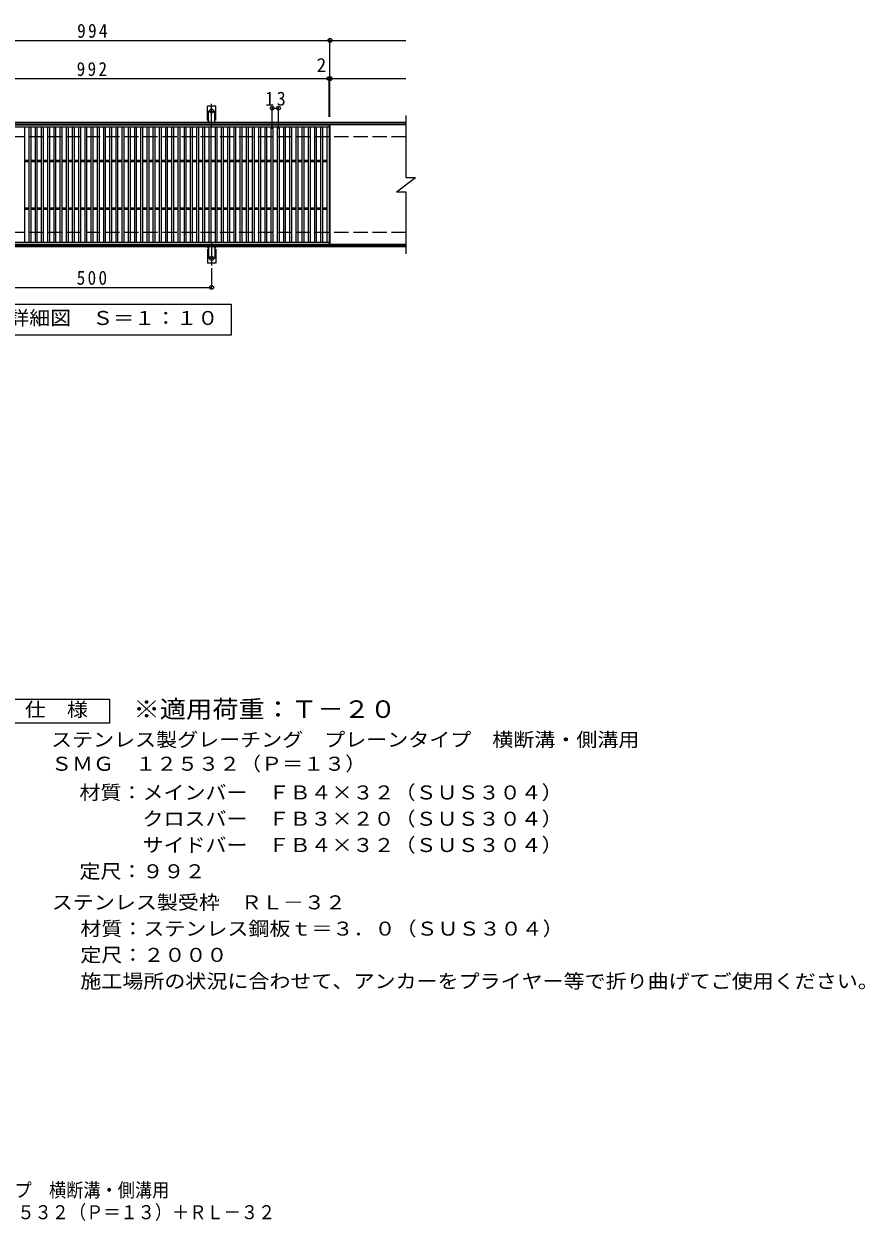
# Model space of a CAD drawing. Units: millimetres, scale not verified, with parts at other scales. Extents: x -1707 to 1611, y -1369 to 1137.
# Drawn here: x -151 to 1611, y -1369 to 1137 of the extents above; entities that cross this region are included whole.
import ezdxf
from ezdxf.enums import TextEntityAlignment as Align

# ---------------------------------------------------------------- set-up
doc = ezdxf.new("R2010")
doc.units = ezdxf.units.MM
doc.header["$LTSCALE"] = 10
doc.header["$PDMODE"] = 32
doc.header["$PDSIZE"] = 8
for name, pattern in [('CHAIN2', [12, 9, -1, 1, -1]), ('DASHED2', [3, 2, -1]), ('DASHED3', [4, 3, -1])]:
    doc.linetypes.add(name, pattern=pattern)
for name, color, linetype, lineweight in [('C-1', 2, 'Continuous', 9), ('C-2', 3, 'Continuous', 9), ('C-4', 7, 'Continuous', 9), ('C-5', 7, 'Continuous', 9), ('C-A', 3, 'Continuous', 9), ('D-5', 7, 'Continuous', 9)]:
    doc.layers.add(name, color=color, linetype=linetype, lineweight=lineweight)
doc.layers.add('F-5_F-5ﾚｲﾔ', color=2, linetype='Continuous')
doc.styles.add('ＭＳ ゴシック', font='')
doc.styles.get('ＭＳ ゴシック').set_extended_font_data('MS Gothic')

msp = doc.modelspace()

# ---------------------------------------------------------------- linework, layer by layer
at = {"layer": 'C-1'}
for p, q in [((649.11, 930.27), (-655.89, 930.27)), ((649.11, 927.27), (-655.89, 927.27)), ((649.11, 673.27), (-655.89, 673.27)), ((649.11, 670.27), (-655.89, 670.27))]:
    msp.add_line(p, q, dxfattribs=at)
at = {"layer": 'C-1', "linetype": 'DASHED3'}
for p, q in [((649.11, 900.27), (-655.89, 900.27)), ((649.11, 700.27), (-655.89, 700.27))]:
    msp.add_line(p, q, dxfattribs=at)
at = {"layer": 'C-2'}
for p, q in [((649.11, 945.27), (649.11, 815.27)), ((-503.89, 921.27), (488.11, 921.27)), ((-148.89, 679.27), (-148.89, 921.27)), ((-139.89, 679.27), (-139.89, 921.27)), ((-135.89, 679.27), (-135.89, 921.27)), ((-126.89, 679.27), (-126.89, 921.27)), ((-122.89, 679.27), (-122.89, 921.27)), ((-113.89, 679.27), (-113.89, 921.27)), ((-109.89, 679.27), (-109.89, 921.27)), ((-100.89, 679.27), (-100.89, 921.27)), ((-96.89, 679.27), (-96.89, 921.27)), ((-87.89, 679.27), (-87.89, 921.27)), ((-83.89, 679.27), (-83.89, 921.27)), ((-74.89, 679.27), (-74.89, 921.27)), ((-70.89, 679.27), (-70.89, 921.27)), ((-61.89, 679.27), (-61.89, 921.27)), ((-57.89, 679.27), (-57.89, 921.27)), ((-48.89, 679.27), (-48.89, 921.27)), ((-44.89, 679.27), (-44.89, 921.27)), ((-35.89, 679.27), (-35.89, 921.27)), ((-31.89, 679.27), (-31.89, 921.27)), ((-22.89, 679.27), (-22.89, 921.27)), ((-18.89, 679.27), (-18.89, 921.27)), ((-9.89, 679.27), (-9.89, 921.27)), ((-5.89, 679.27), (-5.89, 921.27)), ((3.11, 679.27), (3.11, 921.27)), ((7.11, 679.27), (7.11, 921.27)), ((16.11, 679.27), (16.11, 921.27)), ((20.11, 679.27), (20.11, 921.27)), ((29.11, 679.27), (29.11, 921.27)), ((33.11, 679.27), (33.11, 921.27)), ((42.11, 679.27), (42.11, 921.27)), ((46.11, 679.27), (46.11, 921.27)), ((55.11, 679.27), (55.11, 921.27)), ((59.11, 679.27), (59.11, 921.27)), ((68.11, 679.27), (68.11, 921.27)), ((72.11, 679.27), (72.11, 921.27)), ((81.11, 679.27), (81.11, 921.27)), ((85.11, 679.27), (85.11, 921.27)), ((94.11, 679.27), (94.11, 921.27)), ((98.11, 679.27), (98.11, 921.27)), ((107.11, 679.27), (107.11, 921.27)), ((111.11, 679.27), (111.11, 921.27)), ((120.11, 679.27), (120.11, 921.27)), ((124.11, 679.27), (124.11, 921.27)), ((133.11, 679.27), (133.11, 921.27)), ((137.11, 679.27), (137.11, 921.27)), ((146.11, 679.27), (146.11, 921.27)), ((150.11, 679.27), (150.11, 921.27)), ((159.11, 679.27), (159.11, 921.27)), ((163.11, 679.27), (163.11, 921.27)), ((172.11, 679.27), (172.11, 921.27)), ((176.11, 679.27), (176.11, 921.27)), ((185.11, 679.27), (185.11, 921.27)), ((189.11, 679.27), (189.11, 921.27)), ((198.11, 679.27), (198.11, 921.27)), ((202.11, 679.27), (202.11, 921.27)), ((211.11, 679.27), (211.11, 921.27)), ((215.11, 679.27), (215.11, 921.27)), ((224.11, 679.27), (224.11, 921.27)), ((228.11, 679.27), (228.11, 921.27)), ((237.11, 679.27), (237.11, 921.27)), ((241.11, 679.27), (241.11, 921.27)), ((250.11, 679.27), (250.11, 921.27)), ((254.11, 679.27), (254.11, 921.27)), ((263.11, 679.27), (263.11, 921.27)), ((267.11, 679.27), (267.11, 921.27)), ((276.11, 679.27), (276.11, 921.27)), ((280.11, 679.27), (280.11, 921.27)), ((289.11, 679.27), (289.11, 921.27)), ((293.11, 679.27), (293.11, 921.27)), ((302.11, 679.27), (302.11, 921.27)), ((306.11, 679.27), (306.11, 921.27)), ((315.11, 679.27), (315.11, 921.27)), ((319.11, 679.27), (319.11, 921.27)), ((328.11, 679.27), (328.11, 921.27)), ((332.11, 679.27), (332.11, 921.27)), ((341.11, 679.27), (341.11, 921.27)), ((345.11, 679.27), (345.11, 921.27)), ((354.11, 679.27), (354.11, 921.27)), ((358.11, 679.27), (358.11, 921.27)), ((367.11, 679.27), (367.11, 921.27)), ((371.11, 679.27), (371.11, 921.27)), ((380.11, 679.27), (380.11, 921.27)), ((384.11, 679.27), (384.11, 921.27)), ((393.11, 679.27), (393.11, 921.27)), ((397.11, 679.27), (397.11, 921.27)), ((406.11, 679.27), (406.11, 921.27)), ((410.11, 679.27), (410.11, 921.27)), ((419.11, 679.27), (419.11, 921.27)), ((423.11, 679.27), (423.11, 921.27)), ((432.11, 679.27), (432.11, 921.27)), ((436.11, 679.27), (436.11, 921.27)), ((445.11, 679.27), (445.11, 921.27)), ((449.11, 679.27), (449.11, 921.27)), ((458.11, 679.27), (458.11, 921.27)), ((462.11, 679.27), (462.11, 921.27)), ((471.11, 679.27), (471.11, 921.27)), ((475.11, 679.27), (475.11, 921.27)), ((484.11, 679.27), (484.11, 921.27)), ((488.11, 925.27), (488.11, 675.27)), ((490.11, 925.27), (490.11, 675.27)), ((649.11, 925.27), (490.11, 925.27)), ((-148.89, 851.77), (-139.89, 851.77)), ((-148.89, 848.77), (-139.89, 848.77)), ((-135.89, 851.77), (-126.89, 851.77)), ((-135.89, 848.77), (-126.89, 848.77)), ((-122.89, 851.77), (-113.89, 851.77)), ((-122.89, 848.77), (-113.89, 848.77)), ((-109.89, 851.77), (-100.89, 851.77)), ((-109.89, 848.77), (-100.89, 848.77)), ((-96.89, 851.77), (-87.89, 851.77)), ((-96.89, 848.77), (-87.89, 848.77)), ((-83.89, 851.77), (-74.89, 851.77)), ((-83.89, 848.77), (-74.89, 848.77)), ((-70.89, 851.77), (-61.89, 851.77)), ((-70.89, 848.77), (-61.89, 848.77)), ((-57.89, 851.77), (-48.89, 851.77)), ((-57.89, 848.77), (-48.89, 848.77)), ((-44.89, 851.77), (-35.89, 851.77)), ((-44.89, 848.77), (-35.89, 848.77)), ((-31.89, 851.77), (-22.89, 851.77)), ((-31.89, 848.77), (-22.89, 848.77)), ((-18.89, 851.77), (-9.89, 851.77)), ((-18.89, 848.77), (-9.89, 848.77)), ((-5.89, 851.77), (3.11, 851.77)), ((-5.89, 848.77), (3.11, 848.77)), ((7.11, 851.77), (16.11, 851.77)), ((7.11, 848.77), (16.11, 848.77)), ((20.11, 851.77), (29.11, 851.77)), ((20.11, 848.77), (29.11, 848.77)), ((33.11, 851.77), (42.11, 851.77)), ((33.11, 848.77), (42.11, 848.77)), ((46.11, 851.77), (55.11, 851.77)), ((46.11, 848.77), (55.11, 848.77)), ((59.11, 851.77), (68.11, 851.77)), ((59.11, 848.77), (68.11, 848.77)), ((72.11, 851.77), (81.11, 851.77)), ((72.11, 848.77), (81.11, 848.77)), ((85.11, 851.77), (94.11, 851.77)), ((85.11, 848.77), (94.11, 848.77)), ((98.11, 851.77), (107.11, 851.77)), ((98.11, 848.77), (107.11, 848.77)), ((111.11, 851.77), (120.11, 851.77)), ((111.11, 848.77), (120.11, 848.77)), ((124.11, 851.77), (133.11, 851.77)), ((124.11, 848.77), (133.11, 848.77)), ((137.11, 851.77), (146.11, 851.77)), ((137.11, 848.77), (146.11, 848.77)), ((150.11, 851.77), (159.11, 851.77)), ((150.11, 848.77), (159.11, 848.77)), ((163.11, 851.77), (172.11, 851.77)), ((163.11, 848.77), (172.11, 848.77)), ((176.11, 851.77), (185.11, 851.77)), ((176.11, 848.77), (185.11, 848.77)), ((189.11, 851.77), (198.11, 851.77)), ((189.11, 848.77), (198.11, 848.77)), ((202.11, 851.77), (211.11, 851.77)), ((202.11, 848.77), (211.11, 848.77)), ((215.11, 851.77), (224.11, 851.77)), ((215.11, 848.77), (224.11, 848.77)), ((228.11, 851.77), (237.11, 851.77)), ((228.11, 848.77), (237.11, 848.77)), ((241.11, 851.77), (250.11, 851.77)), ((241.11, 848.77), (250.11, 848.77)), ((254.11, 851.77), (263.11, 851.77)), ((254.11, 848.77), (263.11, 848.77)), ((267.11, 851.77), (276.11, 851.77)), ((267.11, 848.77), (276.11, 848.77)), ((280.11, 851.77), (289.11, 851.77)), ((280.11, 848.77), (289.11, 848.77)), ((293.11, 851.77), (302.11, 851.77)), ((293.11, 848.77), (302.11, 848.77)), ((306.11, 851.77), (315.11, 851.77)), ((306.11, 848.77), (315.11, 848.77)), ((319.11, 851.77), (328.11, 851.77)), ((319.11, 848.77), (328.11, 848.77)), ((332.11, 851.77), (341.11, 851.77)), ((332.11, 848.77), (341.11, 848.77)), ((345.11, 851.77), (354.11, 851.77)), ((345.11, 848.77), (354.11, 848.77)), ((358.11, 851.77), (367.11, 851.77)), ((358.11, 848.77), (367.11, 848.77)), ((371.11, 851.77), (380.11, 851.77)), ((371.11, 848.77), (380.11, 848.77)), ((384.11, 851.77), (393.11, 851.77)), ((384.11, 848.77), (393.11, 848.77)), ((397.11, 851.77), (406.11, 851.77)), ((397.11, 848.77), (406.11, 848.77)), ((410.11, 851.77), (419.11, 851.77)), ((410.11, 848.77), (419.11, 848.77)), ((423.11, 851.77), (432.11, 851.77)), ((423.11, 848.77), (432.11, 848.77)), ((436.11, 851.77), (445.11, 851.77)), ((436.11, 848.77), (445.11, 848.77)), ((449.11, 851.77), (458.11, 851.77)), ((449.11, 848.77), (458.11, 848.77)), ((462.11, 851.77), (471.11, 851.77)), ((462.11, 848.77), (471.11, 848.77)), ((475.11, 851.77), (484.11, 851.77)), ((475.11, 848.77), (484.11, 848.77)), ((629.11, 785.27), (669.11, 815.27)), ((649.11, 815.27), (669.11, 815.27)), ((629.11, 785.27), (649.11, 785.27)), ((649.11, 785.27), (649.11, 655.27)), ((-148.89, 751.77), (-139.89, 751.77)), ((-135.89, 751.77), (-126.89, 751.77)), ((-122.89, 751.77), (-113.89, 751.77)), ((-109.89, 751.77), (-100.89, 751.77)), ((-96.89, 751.77), (-87.89, 751.77)), ((-83.89, 751.77), (-74.89, 751.77)), ((-70.89, 751.77), (-61.89, 751.77)), ((-57.89, 751.77), (-48.89, 751.77)), ((-44.89, 751.77), (-35.89, 751.77)), ((-31.89, 751.77), (-22.89, 751.77)), ((-18.89, 751.77), (-9.89, 751.77)), ((-5.89, 751.77), (3.11, 751.77)), ((7.11, 751.77), (16.11, 751.77)), ((20.11, 751.77), (29.11, 751.77)), ((33.11, 751.77), (42.11, 751.77)), ((46.11, 751.77), (55.11, 751.77)), ((59.11, 751.77), (68.11, 751.77)), ((72.11, 751.77), (81.11, 751.77)), ((85.11, 751.77), (94.11, 751.77)), ((98.11, 751.77), (107.11, 751.77)), ((111.11, 751.77), (120.11, 751.77)), ((124.11, 751.77), (133.11, 751.77)), ((137.11, 751.77), (146.11, 751.77)), ((150.11, 751.77), (159.11, 751.77)), ((163.11, 751.77), (172.11, 751.77)), ((176.11, 751.77), (185.11, 751.77)), ((189.11, 751.77), (198.11, 751.77)), ((202.11, 751.77), (211.11, 751.77)), ((215.11, 751.77), (224.11, 751.77)), ((228.11, 751.77), (237.11, 751.77)), ((241.11, 751.77), (250.11, 751.77)), ((254.11, 751.77), (263.11, 751.77)), ((267.11, 751.77), (276.11, 751.77)), ((280.11, 751.77), (289.11, 751.77)), ((293.11, 751.77), (302.11, 751.77)), ((306.11, 751.77), (315.11, 751.77)), ((319.11, 751.77), (328.11, 751.77)), ((332.11, 751.77), (341.11, 751.77)), ((345.11, 751.77), (354.11, 751.77)), ((358.11, 751.77), (367.11, 751.77)), ((371.11, 751.77), (380.11, 751.77)), ((384.11, 751.77), (393.11, 751.77)), ((397.11, 751.77), (406.11, 751.77)), ((410.11, 751.77), (419.11, 751.77)), ((423.11, 751.77), (432.11, 751.77)), ((436.11, 751.77), (445.11, 751.77)), ((449.11, 751.77), (458.11, 751.77)), ((462.11, 751.77), (471.11, 751.77)), ((475.11, 751.77), (484.11, 751.77)), ((-148.89, 748.77), (-139.89, 748.77)), ((-135.89, 748.77), (-126.89, 748.77)), ((-122.89, 748.77), (-113.89, 748.77)), ((-109.89, 748.77), (-100.89, 748.77)), ((-96.89, 748.77), (-87.89, 748.77)), ((-83.89, 748.77), (-74.89, 748.77)), ((-70.89, 748.77), (-61.89, 748.77)), ((-57.89, 748.77), (-48.89, 748.77)), ((-44.89, 748.77), (-35.89, 748.77)), ((-31.89, 748.77), (-22.89, 748.77)), ((-18.89, 748.77), (-9.89, 748.77)), ((-5.89, 748.77), (3.11, 748.77)), ((7.11, 748.77), (16.11, 748.77)), ((20.11, 748.77), (29.11, 748.77)), ((33.11, 748.77), (42.11, 748.77)), ((46.11, 748.77), (55.11, 748.77)), ((59.11, 748.77), (68.11, 748.77)), ((72.11, 748.77), (81.11, 748.77)), ((85.11, 748.77), (94.11, 748.77)), ((98.11, 748.77), (107.11, 748.77)), ((111.11, 748.77), (120.11, 748.77)), ((124.11, 748.77), (133.11, 748.77)), ((137.11, 748.77), (146.11, 748.77)), ((150.11, 748.77), (159.11, 748.77)), ((163.11, 748.77), (172.11, 748.77)), ((176.11, 748.77), (185.11, 748.77)), ((189.11, 748.77), (198.11, 748.77)), ((202.11, 748.77), (211.11, 748.77)), ((215.11, 748.77), (224.11, 748.77)), ((228.11, 748.77), (237.11, 748.77)), ((241.11, 748.77), (250.11, 748.77)), ((254.11, 748.77), (263.11, 748.77)), ((267.11, 748.77), (276.11, 748.77)), ((280.11, 748.77), (289.11, 748.77)), ((293.11, 748.77), (302.11, 748.77)), ((306.11, 748.77), (315.11, 748.77)), ((319.11, 748.77), (328.11, 748.77)), ((332.11, 748.77), (341.11, 748.77)), ((345.11, 748.77), (354.11, 748.77)), ((358.11, 748.77), (367.11, 748.77)), ((371.11, 748.77), (380.11, 748.77)), ((384.11, 748.77), (393.11, 748.77)), ((397.11, 748.77), (406.11, 748.77)), ((410.11, 748.77), (419.11, 748.77)), ((423.11, 748.77), (432.11, 748.77)), ((436.11, 748.77), (445.11, 748.77)), ((449.11, 748.77), (458.11, 748.77)), ((462.11, 748.77), (471.11, 748.77)), ((475.11, 748.77), (484.11, 748.77)), ((488.11, 679.27), (-503.89, 679.27)), ((488.11, 675.27), (-503.89, 675.27)), ((649.11, 675.27), (490.11, 675.27))]:
    msp.add_line(p, q, dxfattribs=at)
msp.add_lwpolyline([(-503.89, 675.27), (-503.89, 925.27), (488.11, 925.27)], dxfattribs=at)
at = {"layer": 'C-4'}
for p, q in [((490.11, 942.27), (490.11, 1105.27)), ((-655.89, 1102.27), (649.11, 1102.27)), ((-655.89, 1022.27), (649.11, 1022.27)), ((488.11, 942.27), (488.11, 1025.27)), ((369.11, 917.27), (369.11, 963.27)), ((369.11, 960.27), (382.11, 960.27)), ((382.11, 917.27), (382.11, 963.27)), ((242.11, 625.55), (242.11, 582.27)), ((-257.89, 585.27), (242.11, 585.27))]:
    msp.add_line(p, q, dxfattribs=at)
for p in [(490.11, 1102.27), (488.11, 1022.27), (490.11, 1022.27), (369.11, 960.27), (382.11, 960.27), (242.11, 585.27)]:
    msp.add_point(p, dxfattribs=at)
at = {"layer": 'C-5'}
msp.add_lwpolyline([(-291.89, 485.27), (-291.89, 550.27), (283.11, 550.27), (283.11, 485.27)], close=True, dxfattribs=at)
at = {"layer": 'C-A'}
for p, q in [((233.36, 935.27), (233.36, 964.27)), ((250.86, 964.27), (233.36, 964.27)), ((250.86, 935.27), (250.86, 964.27)), ((233.36, 935.27), (234.61, 935.27)), ((234.11, 931.27), (234.61, 931.27)), ((249.6, 931.27), (250.12, 931.27)), ((250.86, 935.27), (249.61, 935.27)), ((233.36, 665.27), (234.61, 665.27)), ((233.36, 665.27), (233.36, 636.27)), ((234.11, 669.27), (234.61, 669.27)), ((249.6, 669.27), (250.12, 669.27)), ((250.86, 665.27), (249.61, 665.27)), ((250.86, 665.27), (250.86, 636.27)), ((250.86, 636.27), (233.36, 636.27))]:
    msp.add_line(p, q, dxfattribs=at)
at = {"layer": 'C-A', "linetype": 'DASHED2'}
for p, q in [((235.36, 935.12), (235.36, 964.27)), ((248.86, 935.12), (248.86, 964.27)), ((235.36, 665.41), (235.36, 636.27)), ((248.86, 665.41), (248.86, 636.27))]:
    msp.add_line(p, q, dxfattribs=at)
at = {"layer": 'C-A', "color": 7, "linetype": 'CHAIN2'}
for p, q in [((236.33, 954.27), (247.88, 954.27)), ((242.11, 921.8), (242.11, 969.2)), ((242.11, 678.74), (242.11, 631.34)), ((236.33, 646.27), (247.88, 646.27))]:
    msp.add_line(p, q, dxfattribs=at)
at = {"layer": 'C-A'}
for centre in [(242.11, 954.27), (242.11, 646.27)]:
    msp.add_circle(centre, 4.25, dxfattribs=at)
for centre, start, end in [((234.11, 929.27), 90.27596, 150.00047), ((234.61, 933.27), 270, 90), ((249.61, 933.27), 90, 269.8667), ((250.11, 929.27), 29.99927, 89.75836), ((234.11, 671.27), 209.99951, 269.72403), ((234.61, 667.27), 270, 90), ((249.61, 667.27), 90.13329, 270), ((250.11, 671.27), 270.24162, 330.00072)]:
    msp.add_arc(centre, 2, start, end, dxfattribs=at)
at = {"layer": 'D-5'}
msp.add_line((-196.46, -276.89), (28.54, -276.89), dxfattribs=at)
msp.add_lwpolyline([(28.54, -276.89), (28.54, -326.89), (-196.46, -326.89)], dxfattribs=at)

# ---------------------------------------------------------------- texts
at = {"layer": 'C-4', "color": 2, "style": 'ＭＳ ゴシック'}
msp.add_text('2', height=29.33, dxfattribs=at).set_placement((462.15, 1027.27), align=Align.BOTTOM_LEFT)
at = {"layer": 'C-4', "color": 2, "char_height": 29.33, "attachment_point": 7, "style": 'ＭＳ ゴシック'}
for s, insert in [('\\T1.27;\\W0.9;994', (-39.39, 1107.27)), ('\\T1.27;\\W0.9;992', (-40.39, 1027.27)), ('\\T1.27;\\W0.95;13', (354.36, 965.27)), ('\\T1.27;\\W0.9;500', (-40.39, 590.27))]:
    msp.add_mtext(s, dxfattribs=dict(at, insert=insert))
at = {"layer": 'C-5', "color": 2, "style": 'ＭＳ ゴシック', "width": 1.1}
msp.add_text('平面詳細図\u3000Ｓ＝１：１０', height=29.33, dxfattribs=at).set_placement((-271.89, 497.77), align=Align.BOTTOM_LEFT)
at = {"layer": 'D-5', "color": 3, "style": 'ＭＳ ゴシック', "width": 1.1}
msp.add_text('※適用荷重：Ｔ－２０', height=36.66, dxfattribs=at).set_placement((78.54, -326.89), align=Align.BOTTOM_LEFT)
at = {"layer": 'D-5', "color": 2, "style": 'ＭＳ ゴシック', "width": 1.1}
for s, p in [('仕\u3000様', (-148.96, -321.89)), ('ステンレス製グレーチング\u3000プレーンタイプ\u3000横断溝・側溝用', (-94.12, -384.81)), ('ＳＭＧ\u3000１２５３２（Ｐ＝１３）', (-94.12, -435.33)), ('材質：メインバー\u3000ＦＢ４×３２（ＳＵＳ３０４）', (-34.66, -495.44)), ('\u3000\u3000\u3000クロスバー\u3000ＦＢ３×２０（ＳＵＳ３０４）', (-34.66, -550.44)), ('\u3000\u3000\u3000サイドバー\u3000ＦＢ４×３２（ＳＵＳ３０４）', (-34.66, -605.44)), ('定尺：９９２', (-34.66, -660.44)), ('ステンレス製受枠\u3000ＲＬ－３２', (-92.5, -725.44)), ('材質：ステンレス鋼板ｔ＝３．０（ＳＵＳ３０４）', (-32.79, -780.44)), ('定尺：２０００', (-32.79, -835.44)), ('施工場所の状況に合わせて、アンカーをプライヤー等で折り曲げてご使用ください。', (-32.79, -890.44))]:
    msp.add_text(s, height=29.33, dxfattribs=at).set_placement(p, align=Align.BOTTOM_LEFT)
at = {"layer": 'F-5_F-5ﾚｲﾔ', "style": 'ＭＳ ゴシック', "width": 0.9}
for s, p in [('ステンレス製グレーチング\u3000プレーンタイプ\u3000横断溝・側溝用', (-854.55, -1327.75)), ('ＳＭＧ\u3000１２５３２（Ｐ＝１３）＋ＲＬ－３２', (-380.62, -1374.09))]:
    msp.add_text(s, height=29.33, dxfattribs=at).set_placement(p, align=Align.BOTTOM_LEFT)

doc.saveas('drawing.dxf')
